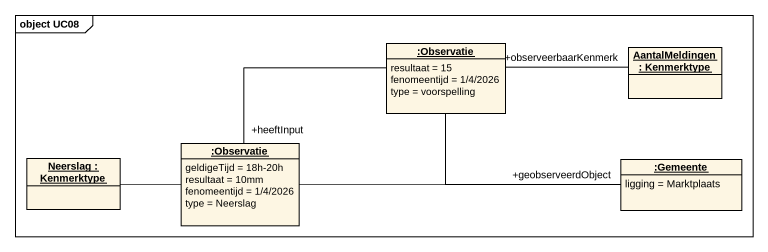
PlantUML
@startuml
mainframe object UC08
hide circle
hide empty members
object ":Observatie" as Observatie {
  resultaat = 15
  fenomeentijd = 1/4/2026
  type = voorspelling
}
object "AantalMeldingen : Kenmerktype" as AantalMeldingen
object "Neerslag : Kenmerktype" as Neerslag
object ":Observatie" as Observatie_2 {
  geldigeTijd = 18h-20h
  resultaat = 10mm
  fenomeentijd = 1/4/2026
  type = Neerslag
}
object ":Gemeente" as Gemeente {
  ligging = Marktplaats
}
Observatie -right- "+observeerbaarKenmerk" AantalMeldingen
Observatie -right- "+geobserveerdObject" Gemeente
Neerslag -right- Observatie_2
Observatie_2 "+heeftInput" -right- Observatie
Observatie_2 -right- Gemeente
@enduml
